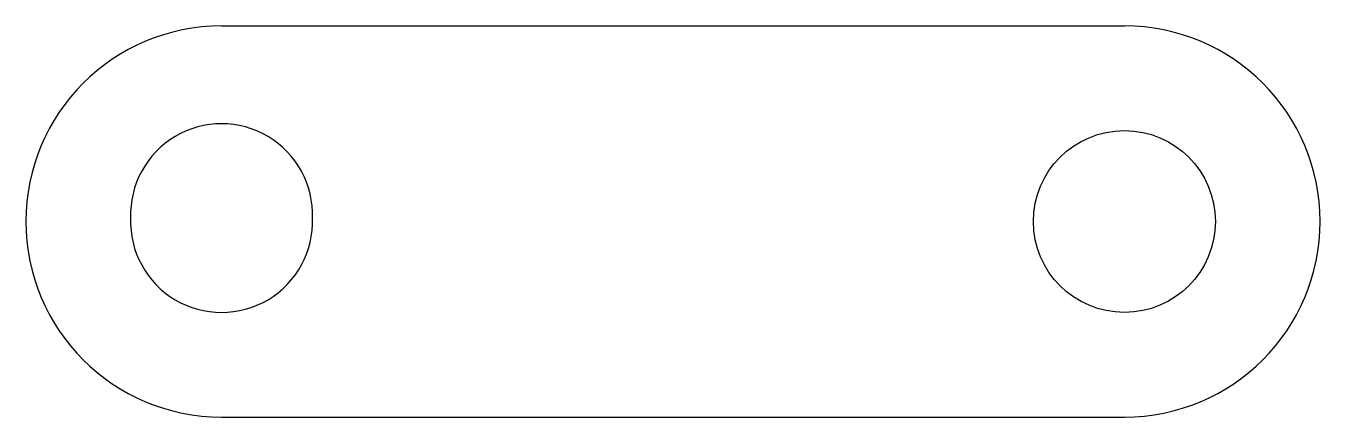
# Model space of a CAD drawing. Extents: x -6.5 to 36.5, y -6.7 to 6.3.
import ezdxf

# ---------------------------------------------------------------- set-up
doc = ezdxf.new("R2010")
doc.units = 0
doc.header["$MEASUREMENT"] = 0
doc.layers.add('VISIBLE', color=7, linetype='CONTINUOUS')

msp = doc.modelspace()

# ---------------------------------------------------------------- linework, layer by layer
at = {"layer": 'VISIBLE'}
for p, q in [((0, 6.276), (30, 6.276)), ((0, -6.728), (30, -6.728))]:
    msp.add_line(p, q, dxfattribs=at)
msp.add_circle((30, -0.226), 3.023, dxfattribs=at)
for centre, radius, start, end in [((0, -0.226), 6.502, 90, 270), ((30, -0.226), 6.502, 270, 90), ((0, 0), 3.023, 357.8576, 182.1424), ((0, -0.226), 3.023, 177.8576, 2.1424)]:
    msp.add_arc(centre, radius, start, end, dxfattribs=at)

doc.saveas('drawing.dxf')
